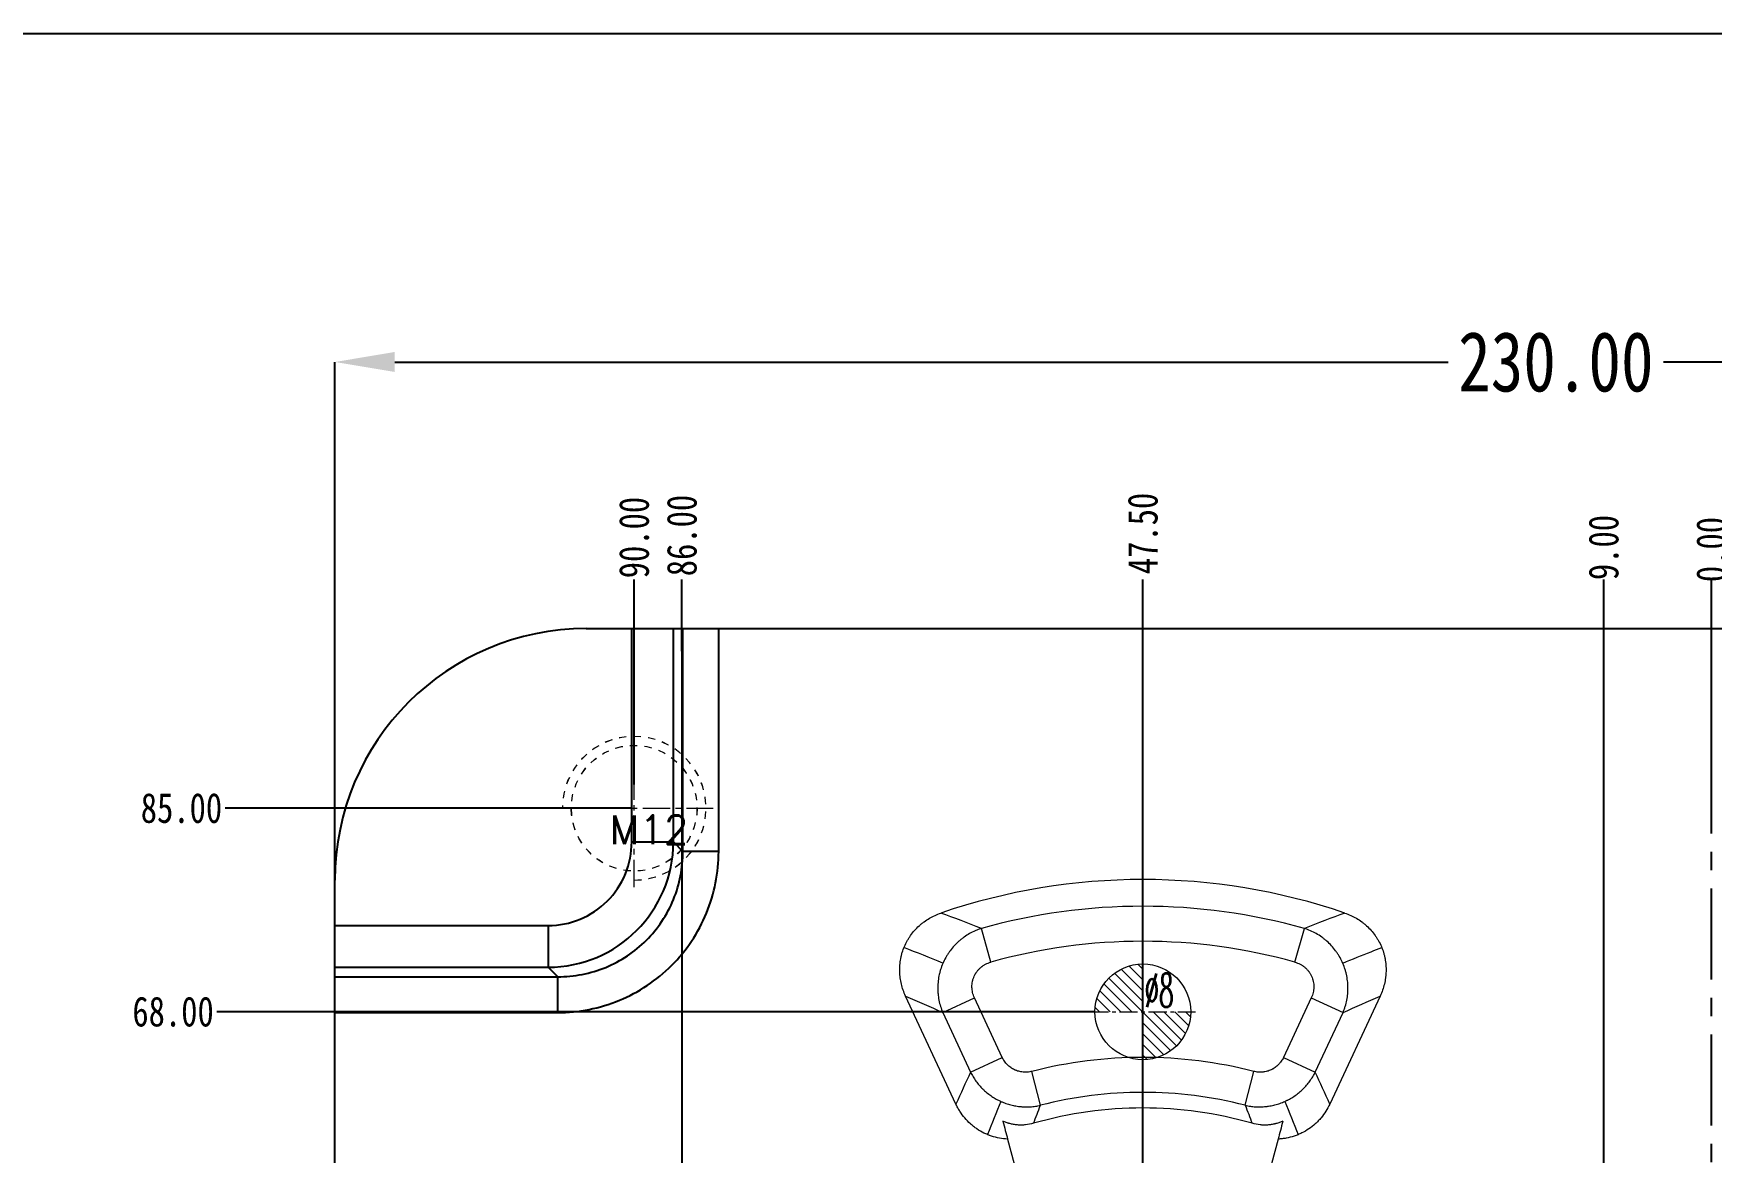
# Model space of a CAD drawing. Header units: millimetres. Extents: x 4 to 4769, y -754 to 1427.
# Drawn here: x 1288.8 to 1429, y 288.1 to 381.6 of the extents above; entities that cross this region are included whole.
import ezdxf

# ---------------------------------------------------------------- set-up
doc = ezdxf.new("R2010")
doc.units = ezdxf.units.MM
doc.header["$LTSCALE"] = 16.335
doc.header["$PDMODE"] = 3
doc.header["$PDSIZE"] = 0.3125
doc.linetypes.add('CENTER', pattern=[0.6, 0.375, -0.075, 0.075, -0.075])
doc.linetypes.add('HIDDEN', pattern=[0.2, 0.1, -0.1])
doc.layers.get('0').update_dxf_attribs({"linetype": 'CONTINUOUS'})
doc.layers.get('Defpoints').update_dxf_attribs({"linetype": 'CONTINUOUS'})
doc.layers.add('4', color=7, linetype='CONTINUOUS', true_color=0xffffff)
for name, color, linetype, lineweight in [('dim', 82, 'CONTINUOUS', 9), ('epin', 13, 'CONTINUOUS', 9), ('screw', 33, 'CONTINUOUS', 13)]:
    doc.layers.add(name, color=color, linetype=linetype, lineweight=lineweight)
doc.styles.get("Standard").update_dxf_attribs({"font": 'txt', "width": 0.8})
doc.styles.add('TXT', font='txt.shx', dxfattribs={"bigfont": 'gbcbig.shx'})
doc.styles.add('TXT05', font='txt.shx', dxfattribs={"width": 0.5, "bigfont": 'gbcbig.shx'})
doc.dimstyles.get("Standard").update_dxf_attribs({"dimtxt": 0.15625, "dimasz": 0.1875, "dimexe": 0.125, "dimexo": 0.0625, "dimtad": 0, "dimtih": 1, "dimtoh": 1, "dimdsep": 46, "dimtxsty": 'Standard', "dimcen": 0.09, "dimadec": 0, "dimazin": 0, "dimtp": 0.01, "dimtm": 0.01, "dimtfac": 1, "dimtofl": 0, "dimtmove": 0, "dimatfit": 3, "dimfxl": 0, "dimtolj": 1, "dimarcsym": 0})

# ---------------------------------------------------------------- blocks, each defined once
blk = doc.blocks.new('*D101')
at = {"color": 4, "lineweight": -2, "transparency": 16777216}
blk.add_line((1392.18, 269.82), (1388.05, 272.65), dxfattribs=at)
at = {"color": 4, "transparency": 16777216}
blk.add_solid([(1388.53, 273.34), (1387.58, 271.97), (1383.93, 275.48)], dxfattribs=at)
at = {"layer": 'Defpoints', "color": 0, "transparency": 16777216}
for p in [(1378.99, 278.88), (1383.93, 275.48)]:
    blk.add_point(p, dxfattribs=at)
at = {"color": 6, "transparency": 16777216, "insert": (1407.45, 259.33), "char_height": 5, "attachment_point": 5, "rotation": 325.5154}
blk.add_mtext('\\A1;∅6.00(\\M+5B4A9\\M+5CBBF\\M+5BFD7)', dxfattribs=at)
blk = doc.blocks.new('screw_m12_g')
at = {"layer": 'screw', "color": 1, "linetype": 'CENTER', "ltscale": 0.373186}
for p, q in [((0, -6.6), (0, 6.6)), ((-6.6, 0), (6.6, 0))]:
    blk.add_line(p, q, dxfattribs=at)
at = {"layer": 'screw', "color": 33, "linetype": 'HIDDEN', "ltscale": 0.373186}
blk.add_circle((0, 0), 5.25, dxfattribs=at)
at = {"layer": 'screw', "color": 92, "linetype": 'HIDDEN', "ltscale": 0.373186}
blk.add_arc((0, 0), 6, 270, 180, dxfattribs=at)
at = {"layer": 'screw', "color": 6, "style": 'TXT'}
blk.add_text('M12', height=2.4, dxfattribs=at).set_placement((-2.04, -3))
blk = doc.blocks.new('*D113')
at = {"layer": 'Defpoints', "color": 0, "transparency": 16777216}
for p in [(1519.17, 316.89), (1553.12, 316.89), (1428.96, 231.89)]:
    blk.add_point(p, dxfattribs=at)
at = {"layer": 'dim', "color": 4, "lineweight": -2, "transparency": 16777216}
blk.add_line((1519.17, 316.89), (1553.12, 316.89), dxfattribs=at)
at = {"layer": 'dim', "color": 6, "transparency": 16777216, "insert": (1556.78, 316.89), "char_height": 2.5, "attachment_point": 5}
blk.add_mtext('\\A1;85.00', dxfattribs=at)
blk = doc.blocks.new('*D114')
at = {"layer": 'Defpoints', "color": 0, "transparency": 16777216}
for p in [(1428.96, 335.99), (1428.96, 322.2), (1428.96, 231.89)]:
    blk.add_point(p, dxfattribs=at)
at = {"layer": 'dim', "color": 4, "lineweight": -2, "transparency": 16777216}
blk.add_line((1428.96, 322.2), (1428.96, 335.99), dxfattribs=at)
at = {"layer": 'dim', "color": 6, "transparency": 16777216, "insert": (1428.96, 338.49), "char_height": 2.5, "attachment_point": 5, "rotation": 90}
blk.add_mtext('\\A1;0.00', dxfattribs=at)
blk = doc.blocks.new('*D116')
at = {"layer": 'Defpoints', "color": 0, "transparency": 16777216}
for p in [(1476.46, 335.99), (1476.46, 264.89), (1428.96, 231.89)]:
    blk.add_point(p, dxfattribs=at)
at = {"layer": 'dim', "color": 4, "lineweight": -2, "transparency": 16777216}
blk.add_line((1476.46, 264.89), (1476.46, 335.99), dxfattribs=at)
at = {"layer": 'dim', "color": 6, "transparency": 16777216, "insert": (1476.46, 339.83), "char_height": 2.5, "attachment_point": 5, "rotation": 90}
blk.add_mtext('\\A1;47.50', dxfattribs=at)
blk = doc.blocks.new('*D118')
at = {"layer": 'Defpoints', "color": 0, "transparency": 16777216}
for p in [(1518.96, 335.99), (1518.96, 318.88), (1428.96, 231.89)]:
    blk.add_point(p, dxfattribs=at)
at = {"layer": 'dim', "color": 4, "lineweight": -2, "transparency": 16777216}
blk.add_line((1518.96, 318.88), (1518.96, 335.99), dxfattribs=at)
at = {"layer": 'dim', "color": 6, "transparency": 16777216, "insert": (1518.96, 339.49), "char_height": 2.5, "attachment_point": 5, "rotation": 90}
blk.add_mtext('\\A1;90.00', dxfattribs=at)
blk = doc.blocks.new('*D128')
at = {"layer": 'Defpoints', "color": 0, "transparency": 16777216}
for p in [(1304.8, 316.89), (1338.75, 316.89), (1428.96, 231.89)]:
    blk.add_point(p, dxfattribs=at)
at = {"layer": 'dim', "color": 4, "lineweight": -2, "transparency": 16777216}
blk.add_line((1338.75, 316.89), (1304.8, 316.89), dxfattribs=at)
at = {"layer": 'dim', "color": 6, "transparency": 16777216, "insert": (1301.14, 316.89), "char_height": 2.5, "attachment_point": 5}
blk.add_mtext('\\A1;85.00', dxfattribs=at)
blk = doc.blocks.new('*D129')
at = {"layer": 'Defpoints', "color": 0, "transparency": 16777216}
for p in [(1419.96, 335.99), (1419.96, 263.89), (1428.96, 231.89)]:
    blk.add_point(p, dxfattribs=at)
at = {"layer": 'dim', "color": 4, "lineweight": -2, "transparency": 16777216}
blk.add_line((1419.96, 263.89), (1419.96, 335.99), dxfattribs=at)
at = {"layer": 'dim', "color": 6, "transparency": 16777216, "insert": (1419.96, 338.66), "char_height": 2.5, "attachment_point": 5, "rotation": 90}
blk.add_mtext('\\A1;9.00', dxfattribs=at)
blk = doc.blocks.new('*D130')
at = {"layer": 'Defpoints', "color": 0, "transparency": 16777216}
for p in [(1381.46, 335.99), (1381.46, 264.89), (1428.96, 231.89)]:
    blk.add_point(p, dxfattribs=at)
at = {"layer": 'dim', "color": 4, "lineweight": -2, "transparency": 16777216}
blk.add_line((1381.46, 264.89), (1381.46, 335.99), dxfattribs=at)
at = {"layer": 'dim', "color": 6, "transparency": 16777216, "insert": (1381.46, 339.83), "char_height": 2.5, "attachment_point": 5, "rotation": 90}
blk.add_mtext('\\A1;47.50', dxfattribs=at)
blk = doc.blocks.new('*D131')
at = {"layer": 'Defpoints', "color": 0, "transparency": 16777216}
for p in [(1342.95, 335.99), (1342.96, 263.89), (1428.96, 231.89)]:
    blk.add_point(p, dxfattribs=at)
at = {"layer": 'dim', "color": 4, "lineweight": -2, "transparency": 16777216}
for p, q in [((1342.95, 331.99), (1342.95, 335.99)), ((1342.96, 327.99), (1342.95, 331.99)), ((1342.96, 263.89), (1342.96, 327.99))]:
    blk.add_line(p, q, dxfattribs=at)
at = {"layer": 'dim', "color": 6, "transparency": 16777216, "insert": (1342.95, 339.66), "char_height": 2.5, "attachment_point": 5, "rotation": 90}
blk.add_mtext('\\A1;86.00', dxfattribs=at)
blk = doc.blocks.new('*D132')
at = {"layer": 'Defpoints', "color": 0, "transparency": 16777216}
for p in [(1338.96, 335.99), (1338.96, 318.88), (1428.96, 231.89)]:
    blk.add_point(p, dxfattribs=at)
at = {"layer": 'dim', "color": 4, "lineweight": -2, "transparency": 16777216}
blk.add_line((1338.96, 318.88), (1338.96, 335.99), dxfattribs=at)
at = {"layer": 'dim', "color": 6, "transparency": 16777216, "insert": (1338.96, 339.49), "char_height": 2.5, "attachment_point": 5, "rotation": 90}
blk.add_mtext('\\A1;90.00', dxfattribs=at)
blk = doc.blocks.new('*D135')
at = {"color": 4, "lineweight": -2, "transparency": 16777216}
for p, q in [((1313.96, 296.61), (1313.96, 354.15)), ((1318.96, 354.15), (1406.96, 354.15)), ((1538.96, 354.15), (1424.96, 354.15)), ((1543.96, 299.82), (1543.96, 354.15))]:
    blk.add_line(p, q, dxfattribs=at)
at = {"color": 4, "transparency": 16777216}
for points in [[(1318.96, 354.99), (1318.96, 353.32), (1313.96, 354.15)], [(1538.96, 354.99), (1538.96, 353.32), (1543.96, 354.15)]]:
    blk.add_solid(points, dxfattribs=at)
at = {"layer": 'Defpoints', "color": 0, "transparency": 16777216}
for p in [(1313.96, 354.15), (1543.96, 299.82), (1313.96, 296.61)]:
    blk.add_point(p, dxfattribs=at)
at = {"color": 6, "transparency": 16777216, "insert": (1415.96, 354.15), "char_height": 5, "attachment_point": 5}
blk.add_mtext('\\A1;230.00', dxfattribs=at)
blk = doc.blocks.new('89')
at = {"layer": 'screw'}
blk.add_blockref('screw_m12_g', (812.16, 316.89), dxfattribs=at)
blk = doc.blocks.new('epin_ejp_8')
at = {"layer": 'epin'}
h = blk.add_hatch(dxfattribs=at)
h.set_pattern_fill('_ANSI31', color=123, scale=0.2, angle=90, style=0)
h.set_pattern_definition([(135, (-1217.56114, 35.9661), (-0.4490128, -0.4490128), [])])
h.paths.add_polyline_path([(0, 4, 0.414214), (-4, 0), (0, 0)])
h.paths.add_polyline_path([(4, 0), (0, 0), (0, -4, 0.414214)])
at = {"layer": 'epin', "color": 1, "linetype": 'CENTER', "ltscale": 0.248791}
for p, q in [((0, -4.4), (0, 4.4)), ((-4.4, 0), (4.4, 0))]:
    blk.add_line(p, q, dxfattribs=at)
at = {"layer": 'epin'}
blk.add_circle((0, 0), 4, dxfattribs=at)
at = {"layer": 'epin', "color": 6, "style": 'TXT05', "width": 0.5}
blk.add_text('%%c8', height=2.8, dxfattribs=at).set_placement((0.16, 0.4))
blk = doc.blocks.new('*D282')
at = {"layer": 'Defpoints', "color": 0, "transparency": 16777216}
for p in [(1480.46, 299.89), (1553.82, 299.89), (1428.96, 231.89)]:
    blk.add_point(p, dxfattribs=at)
at = {"layer": 'dim', "color": 4, "lineweight": -2, "transparency": 16777216}
blk.add_line((1480.46, 299.89), (1553.82, 299.89), dxfattribs=at)
at = {"layer": 'dim', "color": 6, "transparency": 16777216, "insert": (1557.48, 299.89), "char_height": 2.5, "attachment_point": 5}
blk.add_mtext('\\A1;68.00', dxfattribs=at)
blk = doc.blocks.new('*D283')
at = {"layer": 'Defpoints', "color": 0, "transparency": 16777216}
for p in [(1304.1, 299.89), (1377.46, 299.89), (1428.96, 231.89)]:
    blk.add_point(p, dxfattribs=at)
at = {"layer": 'dim', "color": 4, "lineweight": -2, "transparency": 16777216}
blk.add_line((1377.46, 299.89), (1304.1, 299.89), dxfattribs=at)
at = {"layer": 'dim', "color": 6, "transparency": 16777216, "insert": (1300.44, 299.89), "char_height": 2.5, "attachment_point": 5}
blk.add_mtext('\\A1;68.00', dxfattribs=at)

msp = doc.modelspace()

# ---------------------------------------------------------------- linework, layer by layer
at = {"color": 7, "linetype": 'Continuous'}
for p, q in [((1334.96, 331.885), (1522.96, 331.885)), ((1338.753, 314.066), (1338.753, 331.885)), ((1342.24, 314.066), (1342.24, 331.885)), ((1343.033, 313.273), (1343.033, 331.885)), ((1346.022, 313.273), (1346.022, 331.885)), ((1338.753, 314.066), (1342.24, 314.066)), ((1342.24, 314.066), (1343.033, 313.273)), ((1346.022, 313.273), (1343.033, 313.273)), ((1313.96, 152.885), (1313.96, 310.885)), ((1313.96, 307.092), (1331.78, 307.092)), ((1331.78, 307.092), (1331.78, 303.606)), ((1313.96, 303.606), (1331.78, 303.606)), ((1313.96, 302.812), (1332.573, 302.812)), ((1331.78, 303.606), (1332.573, 302.812)), ((1332.573, 299.824), (1332.573, 302.812)), ((1313.96, 299.824), (1332.573, 299.824))]:
    msp.add_line(p, q, dxfattribs=at)
at = {"color": 1, "linetype": 'CENTER', "ltscale": 1.243955}
for p, q in [((1381.46, 131.885), (1381.46, 331.885)), ((1428.96, 131.885), (1428.96, 331.885))]:
    msp.add_line(p, q, dxfattribs=at)
msp.add_lwpolyline([(1259.118, 381.579), (1718.69, 381.579), (1718.69, 67.551), (1259.118, 67.551)], close=True)
at = {"color": 7, "linetype": 'Continuous'}
for centre, radius, start, end in [((1334.96, 310.885), 21, 90, 180), ((1331.758, 314.087), 10.481, 270.1162, 359.8838)]:
    msp.add_arc(centre, radius, start, end, dxfattribs=at)
for points, knots in [([(1331.78, 307.092), (1332.687, 307.092), (1334.522, 307.453), (1336.842, 309.003), (1338.393, 311.324), (1338.753, 313.158), (1338.753, 314.066)], [0, 0, 0, 0, 0.2500333, 0.5000281, 0.7499783, 1, 1, 1, 1]), ([(1332.573, 299.824), (1333.452, 299.824), (1335.215, 299.996), (1337.755, 300.763), (1340.097, 302.012), (1342.15, 303.695), (1343.833, 305.747), (1345.082, 308.089), (1345.849, 310.63), (1346.021, 312.393), (1346.022, 313.273)], [0, 0, 0, 0, 0.1250012, 0.2499869, 0.3749741, 0.4999595, 0.6249464, 0.7499502, 0.8749784, 1, 1, 1, 1]), ([(1332.573, 302.812), (1333.257, 302.811), (1334.63, 302.942), (1336.608, 303.535), (1338.433, 304.504), (1340.031, 305.813), (1341.341, 307.412), (1342.31, 309.237), (1342.903, 311.215), (1343.034, 312.588), (1343.033, 313.273)], [0, 0, 0, 0, 0.1249848, 0.2499673, 0.3749614, 0.4999593, 0.6249586, 0.7499695, 0.8749948, 1, 1, 1, 1])]:
    msp.add_open_spline(points, degree=3, knots=knots, dxfattribs=at)
at = {"layer": '4', "color": 7, "linetype": 'Continuous', "lineweight": 13}
for p, q in [((1368.754, 304.03), (1367.965, 306.845)), ((1394.167, 304.03), (1394.955, 306.845)), ((1364.74, 299.824), (1367.389, 301.06)), ((1369.712, 296.079), (1367.389, 301.06)), ((1395.531, 301.06), (1393.209, 296.079)), ((1395.531, 301.06), (1398.18, 299.824)), ((1364.74, 299.824), (1367.063, 294.844)), ((1395.858, 294.844), (1398.18, 299.824)), ((1367.063, 294.844), (1369.712, 296.079)), ((1393.209, 296.079), (1395.858, 294.844)), ((1372.911, 292.077), (1372.186, 294.909)), ((1390.009, 292.077), (1390.734, 294.909))]:
    msp.add_line(p, q, dxfattribs=at)
at = {"layer": '4', "color": 7, "linetype": 'Continuous', "lineweight": 18}
for p, q in [((1365.841, 292.179), (1361.635, 301.198)), ((1401.285, 301.198), (1397.079, 292.179)), ((1370.163, 289.253), (1371.267, 285.134)), ((1392.757, 289.253), (1391.653, 285.134))]:
    msp.add_line(p, q, dxfattribs=at)
for radius, start, end in [(52.25, 71.16453, 108.83547), (33.172, 74.02979, 105.97021)]:
    msp.add_arc((1381.46, 258.683), radius, start, end, dxfattribs=at)
at = {"layer": '4', "color": 7, "linetype": 'Continuous', "lineweight": 13}
for radius, start, end in [(50.016, 74.3469, 105.6531), (47.093, 74.3469, 105.6531), (37.394, 75.64035, 104.35965), (34.471, 75.64035, 104.35965)]:
    msp.add_arc((1381.46, 258.683), radius, start, end, dxfattribs=at)
at = {"layer": '4', "color": 7, "linetype": 'Continuous', "lineweight": 18}
for points, knots in [([(1361.635, 301.198), (1361.559, 301.361), (1361.425, 301.691), (1361.325, 302.03), (1361.243, 302.375), (1361.21, 302.549), (1361.181, 302.77), (1361.176, 302.815), (1361.166, 302.904), (1361.162, 302.949), (1361.151, 303.082), (1361.147, 303.171), (1361.14, 303.437), (1361.144, 303.614), (1361.172, 303.967), (1361.195, 304.142), (1361.245, 304.404), (1361.264, 304.492), (1361.296, 304.622), (1361.307, 304.666), (1361.33, 304.752), (1361.343, 304.795), (1361.407, 305.008), (1361.529, 305.341), (1361.685, 305.659), (1361.815, 305.891), (1361.86, 305.968), (1361.932, 306.081), (1361.957, 306.118), (1362.007, 306.193), (1362.032, 306.23), (1362.162, 306.411), (1362.273, 306.55), (1362.508, 306.815), (1362.632, 306.941), (1362.829, 307.12), (1362.896, 307.178), (1363, 307.263), (1363.035, 307.291), (1363.106, 307.346), (1363.142, 307.373), (1363.322, 307.505), (1363.471, 307.603), (1363.776, 307.782), (1364.091, 307.945), (1364.421, 308.077), (1364.591, 308.135)], [0, 0, 0, 0, 0.0625, 0.125, 0.125, 0.1875, 0.1875, 0.203125, 0.203125, 0.21875, 0.21875, 0.25, 0.25, 0.3125, 0.3125, 0.375, 0.375, 0.40625, 0.40625, 0.421875, 0.421875, 0.4375, 0.4375, 0.5, 0.5625, 0.5625, 0.59375, 0.59375, 0.609375, 0.609375, 0.625, 0.625, 0.6875, 0.6875, 0.75, 0.75, 0.78125, 0.78125, 0.796875, 0.796875, 0.8125, 0.8125, 0.875, 0.875, 0.9375, 1, 1, 1, 1]), ([(1398.329, 308.135), (1398.499, 308.077), (1398.83, 307.945), (1399.144, 307.782), (1399.449, 307.603), (1399.598, 307.506), (1399.778, 307.374), (1399.813, 307.347), (1399.884, 307.292), (1399.919, 307.264), (1400.023, 307.179), (1400.09, 307.121), (1400.287, 306.942), (1400.412, 306.816), (1400.647, 306.552), (1400.757, 306.413), (1400.912, 306.196), (1400.962, 306.122), (1401.034, 306.009), (1401.058, 305.97), (1401.103, 305.894), (1401.126, 305.855), (1401.235, 305.661), (1401.391, 305.343), (1401.512, 305.01), (1401.59, 304.755), (1401.613, 304.669), (1401.645, 304.539), (1401.655, 304.495), (1401.674, 304.408), (1401.683, 304.364), (1401.725, 304.145), (1401.748, 303.968), (1401.776, 303.615), (1401.781, 303.438), (1401.774, 303.172), (1401.769, 303.083), (1401.759, 302.95), (1401.754, 302.906), (1401.745, 302.816), (1401.74, 302.772), (1401.71, 302.55), (1401.678, 302.375), (1401.595, 302.031), (1401.495, 301.691), (1401.361, 301.361), (1401.285, 301.198)], [0, 0, 0, 0, 0.0625, 0.125, 0.125, 0.1875, 0.1875, 0.203125, 0.203125, 0.21875, 0.21875, 0.25, 0.25, 0.3125, 0.3125, 0.375, 0.375, 0.40625, 0.40625, 0.421875, 0.421875, 0.4375, 0.4375, 0.5, 0.5625, 0.5625, 0.59375, 0.59375, 0.609375, 0.609375, 0.625, 0.625, 0.6875, 0.6875, 0.75, 0.75, 0.78125, 0.78125, 0.796875, 0.796875, 0.8125, 0.8125, 0.875, 0.875, 0.9375, 1, 1, 1, 1]), ([(1370.163, 289.253), (1369.933, 289.264), (1369.48, 289.317), (1369.039, 289.43), (1368.768, 289.52), (1368.687, 289.549), (1368.606, 289.58), (1368.552, 289.601), (1368.525, 289.611), (1368.392, 289.666), (1368.288, 289.713), (1367.981, 289.865), (1367.784, 289.98), (1367.502, 290.172), (1367.41, 290.239), (1367.275, 290.345), (1367.23, 290.381), (1367.142, 290.455), (1367.098, 290.493), (1366.885, 290.685), (1366.726, 290.849), (1366.432, 291.197), (1366.297, 291.38), (1366.143, 291.622), (1366.112, 291.671), (1366.054, 291.77), (1366.025, 291.82), (1365.942, 291.971), (1365.89, 292.074), (1365.841, 292.179)], [0, 0, 0, 0, 0.125, 0.25, 0.25, 0.28125, 0.296875, 0.296875, 0.3125, 0.3125, 0.375, 0.375, 0.5, 0.5, 0.5625, 0.5625, 0.59375, 0.59375, 0.625, 0.625, 0.75, 0.75, 0.875, 0.875, 0.90625, 0.90625, 0.9375, 0.9375, 1, 1, 1, 1]), ([(1397.079, 292.179), (1396.982, 291.969), (1396.762, 291.569), (1396.492, 291.202), (1396.271, 290.94), (1396.194, 290.854), (1396.074, 290.73), (1396.033, 290.689), (1395.95, 290.61), (1395.908, 290.571), (1395.696, 290.379), (1395.517, 290.239), (1395.141, 289.983), (1394.944, 289.867), (1394.685, 289.739), (1394.633, 289.715), (1394.528, 289.667), (1394.371, 289.599), (1394.21, 289.54), (1393.886, 289.432), (1393.666, 289.375), (1393.329, 289.312), (1393.215, 289.295), (1392.986, 289.268), (1392.871, 289.259), (1392.757, 289.253)], [0, 0, 0, 0, 0.125, 0.25, 0.25, 0.3125, 0.3125, 0.34375, 0.34375, 0.375, 0.375, 0.5, 0.5, 0.625, 0.625, 0.65625, 0.65625, 0.6875, 0.75, 0.75, 0.875, 0.875, 0.9375, 0.9375, 1, 1, 1, 1]), ([(1369.76, 290.757), (1369.832, 290.491), (1369.901, 290.233), (1370.035, 289.732), (1370.1, 289.49), (1370.163, 289.253)], [0, 0, 0, 0, 0.5, 0.5, 1, 1, 1, 1]), ([(1372.333, 290.575), (1372.107, 290.51), (1371.881, 290.466), (1371.54, 290.431), (1371.427, 290.425), (1371.285, 290.424), (1371.256, 290.424), (1371.2, 290.424), (1371.115, 290.427), (1371.031, 290.432), (1370.866, 290.446), (1370.759, 290.46), (1370.547, 290.497), (1370.443, 290.52), (1370.316, 290.554), (1370.29, 290.561), (1370.24, 290.576), (1370.215, 290.584), (1370.14, 290.607), (1370.091, 290.624), (1369.946, 290.677), (1369.852, 290.715), (1369.76, 290.757)], [0, 0, 0, 0, 0.25, 0.25, 0.375, 0.375, 0.40625, 0.40625, 0.4375, 0.5, 0.5, 0.625, 0.625, 0.75, 0.75, 0.78125, 0.78125, 0.8125, 0.8125, 0.875, 0.875, 1, 1, 1, 1]), ([(1393.16, 290.757), (1393.069, 290.716), (1392.976, 290.677), (1392.783, 290.607), (1392.684, 290.576), (1392.556, 290.541), (1392.531, 290.535), (1392.479, 290.522), (1392.401, 290.504), (1392.322, 290.488), (1392.163, 290.46), (1392.056, 290.446), (1391.837, 290.427), (1391.726, 290.423), (1391.557, 290.424), (1391.5, 290.426), (1391.414, 290.431), (1391.385, 290.433), (1391.327, 290.437), (1391.299, 290.44), (1391.041, 290.466), (1390.813, 290.51), (1390.587, 290.575)], [0, 0, 0, 0, 0.125, 0.125, 0.25, 0.25, 0.28125, 0.28125, 0.3125, 0.375, 0.375, 0.5, 0.5, 0.625, 0.625, 0.6875, 0.6875, 0.71875, 0.71875, 0.75, 0.75, 1, 1, 1, 1]), ([(1393.16, 290.757), (1393.089, 290.491), (1393.02, 290.233), (1392.886, 289.732), (1392.821, 289.49), (1392.757, 289.253)], [0, 0, 0, 0, 0.5, 0.5, 1, 1, 1, 1])]:
    msp.add_open_spline(points, degree=3, knots=knots, dxfattribs=at)
at = {"layer": '4', "color": 7, "linetype": 'Continuous', "lineweight": 13}
for points in [[(1367.965, 306.845), (1366.827, 307.297), (1365.703, 307.726), (1364.591, 308.135)], [(1398.329, 308.135), (1397.217, 307.726), (1396.093, 307.297), (1394.955, 306.845)], [(1364.761, 303.954), (1363.666, 304.405), (1362.579, 304.835), (1361.5, 305.247)], [(1361.635, 301.198), (1362.662, 300.761), (1363.697, 300.304), (1364.74, 299.824)], [(1398.18, 299.824), (1399.224, 300.304), (1400.258, 300.761), (1401.285, 301.198)], [(1367.063, 294.844), (1366.649, 293.969), (1366.241, 293.081), (1365.841, 292.179)], [(1397.079, 292.179), (1396.679, 293.081), (1396.272, 293.969), (1395.858, 294.844)], [(1369.604, 292.401), (1369.222, 291.493), (1368.849, 290.57), (1368.485, 289.628)], [(1372.333, 290.575), (1372.522, 291.079), (1372.715, 291.58), (1372.911, 292.077)], [(1390.009, 292.077), (1390.205, 291.58), (1390.398, 291.079), (1390.587, 290.575)], [(1393.316, 292.401), (1393.698, 291.493), (1394.072, 290.57), (1394.436, 289.628)]]:
    msp.add_open_spline(points, degree=3, dxfattribs=at)
for points, knots in [([(1367.965, 306.845), (1367.879, 306.817), (1367.793, 306.787), (1367.623, 306.724), (1367.539, 306.69), (1367.29, 306.581), (1366.968, 306.42), (1366.664, 306.226), (1366.443, 306.069), (1366.37, 306.014), (1366.263, 305.929), (1366.228, 305.9), (1366.158, 305.841), (1366.124, 305.811), (1365.954, 305.661), (1365.695, 305.407), (1365.465, 305.128), (1365.302, 304.909), (1365.25, 304.835), (1365.174, 304.72), (1365.149, 304.682), (1365.1, 304.604), (1365.076, 304.565), (1364.961, 304.369), (1364.793, 304.048), (1364.659, 303.711), (1364.571, 303.453), (1364.544, 303.366), (1364.507, 303.234), (1364.495, 303.19), (1364.473, 303.101), (1364.462, 303.057), (1364.412, 302.834), (1364.382, 302.656), (1364.339, 302.297), (1364.328, 302.117), (1364.324, 301.846), (1364.325, 301.71), (1364.332, 301.574), (1364.338, 301.483), (1364.342, 301.437), (1364.362, 301.211), (1364.388, 301.032), (1364.458, 300.679), (1364.501, 300.504), (1364.607, 300.161), (1364.669, 299.991), (1364.74, 299.824)], [0, 0, 0, 0, 0.03125, 0.03125, 0.0625, 0.0625, 0.125, 0.1875, 0.1875, 0.21875, 0.21875, 0.234375, 0.234375, 0.25, 0.25, 0.3125, 0.375, 0.375, 0.40625, 0.40625, 0.421875, 0.421875, 0.4375, 0.4375, 0.5, 0.5625, 0.5625, 0.59375, 0.59375, 0.609375, 0.609375, 0.625, 0.625, 0.6875, 0.6875, 0.75, 0.75, 0.78125, 0.796875, 0.796875, 0.8125, 0.8125, 0.875, 0.875, 0.9375, 0.9375, 1, 1, 1, 1]), ([(1398.18, 299.824), (1398.216, 299.908), (1398.249, 299.992), (1398.312, 300.163), (1398.34, 300.249), (1398.42, 300.508), (1398.507, 300.857), (1398.559, 301.214), (1398.583, 301.485), (1398.589, 301.576), (1398.594, 301.712), (1398.595, 301.758), (1398.596, 301.849), (1398.596, 301.895), (1398.593, 302.122), (1398.568, 302.483), (1398.507, 302.84), (1398.447, 303.106), (1398.424, 303.194), (1398.387, 303.326), (1398.374, 303.37), (1398.347, 303.458), (1398.333, 303.501), (1398.26, 303.717), (1398.125, 304.053), (1397.957, 304.374), (1397.818, 304.609), (1397.77, 304.686), (1397.694, 304.8), (1397.668, 304.838), (1397.615, 304.913), (1397.588, 304.95), (1397.452, 305.132), (1397.221, 305.411), (1396.964, 305.664), (1396.76, 305.844), (1396.656, 305.931), (1396.548, 306.014), (1396.475, 306.069), (1396.439, 306.096), (1396.253, 306.228), (1396.101, 306.325), (1395.787, 306.503), (1395.627, 306.583), (1395.297, 306.726), (1395.128, 306.79), (1394.955, 306.845)], [0, 0, 0, 0, 0.03125, 0.03125, 0.0625, 0.0625, 0.125, 0.1875, 0.1875, 0.21875, 0.21875, 0.234375, 0.234375, 0.25, 0.25, 0.3125, 0.375, 0.375, 0.40625, 0.40625, 0.421875, 0.421875, 0.4375, 0.4375, 0.5, 0.5625, 0.5625, 0.59375, 0.59375, 0.609375, 0.609375, 0.625, 0.625, 0.6875, 0.75, 0.75, 0.78125, 0.796875, 0.796875, 0.8125, 0.8125, 0.875, 0.875, 0.9375, 0.9375, 1, 1, 1, 1]), ([(1398.16, 303.954), (1398.955, 304.281), (1399.746, 304.598), (1400.83, 305.02), (1401.125, 305.134), (1401.421, 305.247)], [0, 0, 0, 0, 0.7265152, 0.7265152, 1, 1, 1, 1]), ([(1367.389, 301.06), (1367.356, 301.131), (1367.298, 301.275), (1367.255, 301.424), (1367.22, 301.574), (1367.206, 301.651), (1367.194, 301.748), (1367.192, 301.767), (1367.188, 301.806), (1367.183, 301.865), (1367.181, 301.923), (1367.179, 302.039), (1367.182, 302.117), (1367.197, 302.271), (1367.211, 302.366), (1367.232, 302.462), (1367.241, 302.5), (1367.246, 302.519), (1367.261, 302.575), (1367.273, 302.613), (1367.309, 302.724), (1367.366, 302.868), (1367.447, 303.022), (1367.499, 303.105), (1367.52, 303.138), (1367.531, 303.154), (1367.564, 303.202), (1367.587, 303.234), (1367.658, 303.327), (1367.759, 303.444), (1367.886, 303.563), (1367.962, 303.625), (1367.993, 303.649), (1368.008, 303.661), (1368.055, 303.696), (1368.087, 303.718), (1368.184, 303.783), (1368.318, 303.862), (1368.459, 303.926), (1368.604, 303.984), (1368.678, 304.009), (1368.754, 304.03)], [0, 0, 0, 0, 0.0625, 0.125, 0.125, 0.1875, 0.1875, 0.203125, 0.203125, 0.21875, 0.25, 0.25, 0.3125, 0.3125, 0.375, 0.390625, 0.390625, 0.40625, 0.40625, 0.4375, 0.4375, 0.5, 0.5625, 0.578125, 0.578125, 0.59375, 0.59375, 0.625, 0.625, 0.6875, 0.75, 0.765625, 0.765625, 0.78125, 0.78125, 0.8125, 0.8125, 0.875, 0.9375, 0.9375, 1, 1, 1, 1]), ([(1394.167, 304.03), (1394.242, 304.009), (1394.39, 303.959), (1394.53, 303.895), (1394.668, 303.823), (1394.735, 303.784), (1394.816, 303.73), (1394.832, 303.719), (1394.864, 303.696), (1394.912, 303.662), (1394.958, 303.626), (1395.047, 303.551), (1395.16, 303.446), (1395.274, 303.314), (1395.332, 303.236), (1395.355, 303.204), (1395.367, 303.188), (1395.4, 303.139), (1395.421, 303.107), (1395.481, 303.007), (1395.554, 302.87), (1395.618, 302.708), (1395.647, 302.615), (1395.658, 302.577), (1395.663, 302.559), (1395.679, 302.502), (1395.688, 302.464), (1395.712, 302.35), (1395.735, 302.196), (1395.742, 302.022), (1395.739, 301.925), (1395.738, 301.885), (1395.737, 301.866), (1395.733, 301.807), (1395.729, 301.768), (1395.715, 301.653), (1395.688, 301.5), (1395.645, 301.351), (1395.594, 301.204), (1395.564, 301.131), (1395.531, 301.06)], [0, 0, 0, 0, 0.0625, 0.125, 0.125, 0.1875, 0.1875, 0.203125, 0.203125, 0.21875, 0.25, 0.25, 0.3125, 0.375, 0.390625, 0.390625, 0.40625, 0.40625, 0.4375, 0.4375, 0.5, 0.5625, 0.578125, 0.578125, 0.59375, 0.59375, 0.625, 0.625, 0.6875, 0.75, 0.765625, 0.765625, 0.78125, 0.78125, 0.8125, 0.8125, 0.875, 0.9375, 0.9375, 1, 1, 1, 1]), ([(1372.186, 294.909), (1372.065, 294.878), (1371.943, 294.857), (1371.759, 294.842), (1371.697, 294.84), (1371.605, 294.84), (1371.574, 294.841), (1371.511, 294.844), (1371.48, 294.846), (1371.325, 294.86), (1371.203, 294.882), (1371.025, 294.931), (1370.966, 294.95), (1370.879, 294.982), (1370.85, 294.993), (1370.793, 295.017), (1370.764, 295.03), (1370.623, 295.097), (1370.517, 295.159), (1370.366, 295.266), (1370.293, 295.323), (1370.223, 295.385), (1370.178, 295.427), (1370.155, 295.449), (1370.046, 295.56), (1369.967, 295.655), (1369.862, 295.807), (1369.829, 295.86), (1369.767, 295.967), (1369.738, 296.023), (1369.712, 296.079)], [0, 0, 0, 0, 0.125, 0.125, 0.1875, 0.1875, 0.21875, 0.21875, 0.25, 0.25, 0.375, 0.375, 0.4375, 0.4375, 0.46875, 0.46875, 0.5, 0.5, 0.625, 0.625, 0.6875, 0.71875, 0.71875, 0.75, 0.75, 0.875, 0.875, 0.9375, 0.9375, 1, 1, 1, 1]), ([(1393.209, 296.079), (1393.156, 295.966), (1393.094, 295.859), (1392.989, 295.707), (1392.933, 295.633), (1392.872, 295.563), (1392.831, 295.517), (1392.809, 295.494), (1392.7, 295.383), (1392.606, 295.303), (1392.455, 295.196), (1392.377, 295.145), (1392.296, 295.1), (1392.241, 295.071), (1392.213, 295.057), (1392.072, 294.99), (1391.956, 294.947), (1391.778, 294.899), (1391.718, 294.885), (1391.626, 294.869), (1391.596, 294.864), (1391.534, 294.855), (1391.503, 294.852), (1391.348, 294.838), (1391.224, 294.837), (1391.04, 294.852), (1390.978, 294.86), (1390.856, 294.88), (1390.795, 294.893), (1390.734, 294.909)], [0, 0, 0, 0, 0.125, 0.125, 0.1875, 0.21875, 0.21875, 0.25, 0.25, 0.375, 0.375, 0.4375, 0.46875, 0.46875, 0.5, 0.5, 0.625, 0.625, 0.6875, 0.6875, 0.71875, 0.71875, 0.75, 0.75, 0.875, 0.875, 0.9375, 0.9375, 1, 1, 1, 1]), ([(1367.063, 294.844), (1367.095, 294.779), (1367.129, 294.714), (1367.199, 294.586), (1367.236, 294.523), (1367.349, 294.336), (1367.509, 294.095), (1367.778, 293.755), (1368.002, 293.516), (1368.134, 293.389), (1368.187, 293.339), (1368.214, 293.314), (1368.296, 293.24), (1368.351, 293.193), (1368.519, 293.053), (1368.75, 292.878), (1369.117, 292.644), (1369.375, 292.508), (1369.541, 292.43), (1369.574, 292.415), (1369.641, 292.385), (1369.742, 292.341), (1369.844, 292.3), (1370.048, 292.224), (1370.324, 292.134), (1370.747, 292.033), (1371.035, 291.99), (1371.217, 291.97), (1371.254, 291.967), (1371.326, 291.96), (1371.436, 291.952), (1371.545, 291.947), (1371.762, 291.942), (1372.052, 291.947), (1372.483, 291.991), (1372.769, 292.044), (1372.911, 292.077)], [0, 0, 0, 0, 0.03125, 0.03125, 0.0625, 0.0625, 0.125, 0.1875, 0.25, 0.265625, 0.265625, 0.28125, 0.28125, 0.3125, 0.3125, 0.375, 0.4375, 0.5, 0.5, 0.515625, 0.515625, 0.53125, 0.5625, 0.5625, 0.625, 0.6875, 0.75, 0.75, 0.765625, 0.765625, 0.78125, 0.8125, 0.8125, 0.875, 0.9375, 1, 1, 1, 1]), ([(1390.009, 292.077), (1390.08, 292.061), (1390.152, 292.046), (1390.296, 292.019), (1390.368, 292.007), (1390.583, 291.976), (1390.872, 291.947), (1391.306, 291.939), (1391.632, 291.961), (1391.814, 291.982), (1391.886, 291.992), (1391.923, 291.997), (1392.031, 292.013), (1392.103, 292.026), (1392.318, 292.067), (1392.6, 292.135), (1393.013, 292.27), (1393.282, 292.384), (1393.448, 292.462), (1393.481, 292.478), (1393.546, 292.511), (1393.644, 292.561), (1393.74, 292.614), (1393.929, 292.724), (1394.173, 292.88), (1394.519, 293.143), (1394.735, 293.338), (1394.866, 293.466), (1394.892, 293.492), (1394.943, 293.545), (1395.019, 293.624), (1395.092, 293.705), (1395.234, 293.87), (1395.413, 294.097), (1395.653, 294.458), (1395.793, 294.713), (1395.858, 294.844)], [0, 0, 0, 0, 0.03125, 0.03125, 0.0625, 0.0625, 0.125, 0.1875, 0.25, 0.265625, 0.265625, 0.28125, 0.28125, 0.3125, 0.3125, 0.375, 0.4375, 0.5, 0.5, 0.515625, 0.515625, 0.53125, 0.5625, 0.5625, 0.625, 0.6875, 0.75, 0.75, 0.765625, 0.765625, 0.78125, 0.8125, 0.8125, 0.875, 0.9375, 1, 1, 1, 1])]:
    msp.add_open_spline(points, degree=3, knots=knots, dxfattribs=at)

# ---------------------------------------------------------------- block references
msp.add_blockref('89', (526.803, 0))
at = {"layer": 'epin'}
msp.add_blockref('epin_ejp_8', (1381.46, 299.885), dxfattribs=at)
at = {"layer": 'screw'}
msp.add_blockref('screw_m12_g', (1338.96, 316.885), dxfattribs=at)

# ---------------------------------------------------------------- dimensions: what is measured, and where the dimension line sits
dim = msp.add_linear_dim(base=(1313.96, 354.153), p1=(1543.96, 299.824), p2=(1313.96, 296.61), dimstyle='Standard', override={"dimtxt": 5, "dimasz": 5, "dimexe": 0, "dimexo": 0, "dimgap": 0, "dimtih": 0, "dimtoh": 0, "dimzin": 0, "dimcen": 0, "dimclrd": 4, "dimclre": 4, "dimclrt": 6, "dimtp": 0, "dimtm": 0, "dimtzin": 0})
dim.commit()
dim.dimension.update_dxf_attribs({"geometry": '*D135', "text_midpoint": (1415.964, 354.153), "dimtype": 160})
dim = msp.add_diameter_dim_2p(p1=(1378.987, 278.882), p2=(1383.933, 275.485), text='<>(穿丝孔)', dimstyle='Standard', override={"dimtxt": 5, "dimasz": 5, "dimexe": 0, "dimexo": 0, "dimgap": 0, "dimtih": 0, "dimtoh": 0, "dimzin": 0, "dimcen": 0, "dimclrd": 4, "dimclre": 4, "dimclrt": 6, "dimtp": 0, "dimtm": 0, "dimtzin": 0})
dim.commit()
dim.dimension.update_dxf_attribs({"geometry": '*D101', "text_midpoint": (1407.452, 259.329)})
at = {"layer": 'dim'}
for feature_location, offset, dtype, origin, picture, middle in [((1338.96, 318.88), (0, 17.114), 1, (1428.96, 231.885), '*D132', (1338.96, 339.494)), ((1342.96, 263.885), (-0.006, 72.109), 1, (1428.96, 231.885), '*D131', (1342.955, 339.661)), ((1381.46, 264.888), (0, 71.106), 1, (1428.96, 231.885), '*D130', (1381.46, 339.828)), ((1476.46, 264.888), (0, 71.106), 1, (1428.96, 231.885), '*D116', (1476.46, 339.828)), ((1518.96, 318.88), (0, 17.114), 1, (1428.96, 231.885), '*D118', (1518.96, 339.494)), ((1419.96, 263.885), (0, 72.109), 1, (1428.96, 231.885), '*D129', (1419.96, 338.661)), ((1428.96021265, 322.203432499), (0, 13.790970539), 1, (1428.96021265, 231.885205182), '*D114', (1428.96021265, 338.494403038)), ((1338.753, 316.885), (-33.949, 0), 0, (1428.96, 231.885), '*D128', (1301.137, 316.885)), ((1519.167, 316.885), (33.949, 0), 0, (1428.96, 231.885), '*D113', (1556.783, 316.885)), ((1377.46, 299.885), (-73.356, 0), 0, (1428.96, 231.885), '*D283', (1300.437, 299.885)), ((1480.46, 299.885), (73.356, 0), 0, (1428.96, 231.885), '*D282', (1557.483, 299.885))]:
    dim = msp.add_ordinate_dim(feature_location=feature_location, offset=offset, dtype=dtype, origin=origin, dimstyle='Standard', override={"dimtxt": 2.5, "dimasz": 2, "dimexe": 0, "dimexo": 0, "dimgap": 0, "dimtih": 0, "dimtoh": 0, "dimzin": 0, "dimcen": 0, "dimclrd": 4, "dimclre": 4, "dimclrt": 6, "dimtp": 0, "dimtm": 0, "dimtzin": 0}, dxfattribs=at)
    dim.commit()
    dim.dimension.update_dxf_attribs({"geometry": picture, "text_midpoint": middle})

doc.saveas('drawing.dxf')
